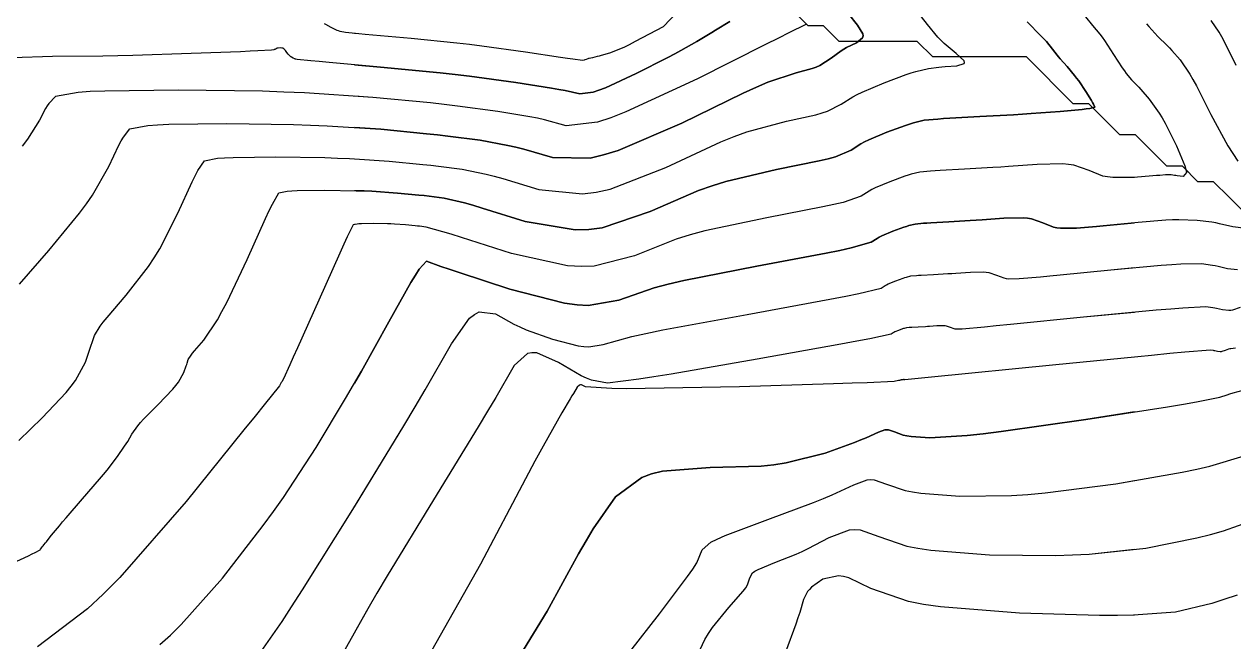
# Model space of a CAD drawing. Header units: metres. Extents: x 837117 to 838479, y 1189012 to 1191015.
# Drawn here: x 837803.8 to 837881.3, y 1190783.4 to 1190823 of the extents above; entities that cross this region are included whole.
import ezdxf

# ---------------------------------------------------------------- set-up
doc = ezdxf.new("R2010")
doc.units = ezdxf.units.M
doc.header["$LTSCALE"] = 0.3
for name, color, linetype in [('COTAS 10', 1, 'Continuous'), ('COTAS INT', 252, 'Continuous'), ('DRENAJE', 5, 'Continuous')]:
    doc.layers.add(name, color=color, linetype=linetype)

msp = doc.modelspace()

# ---------------------------------------------------------------- linework, layer by layer
at = {"layer": 'COTAS 10'}
for points in [[(837803.426, 1190796.294), (837804.904, 1190797.738), (837806.441, 1190799.364), (837806.764, 1190799.763), (837807.044, 1190800.139), (837807.685, 1190801.313), (837807.988, 1190802.201), (837808.054, 1190802.397), (837808.112, 1190802.572), (837808.258, 1190803.024), (837808.629, 1190803.609), (837808.83, 1190803.867), (837809.073, 1190804.166), (837810.305, 1190805.596), (837811.73, 1190807.44), (837812.095, 1190808.001), (837812.447, 1190808.584), (837813.612, 1190810.872), (837814.53, 1190812.865), (837814.726, 1190813.262), (837814.898, 1190813.593), (837815.306, 1190814.227), (837816.157, 1190814.384), (837816.607, 1190814.414), (837817.149, 1190814.437), (837819.884, 1190814.471), (837823.031, 1190814.425), (837823.834, 1190814.399), (837824.608, 1190814.366), (837827.154, 1190814.197), (837829.302, 1190813.99), (837829.824, 1190813.933), (837830.315, 1190813.877), (837831.826, 1190813.677), (837833.375, 1190813.357), (837833.89, 1190813.226), (837834.442, 1190813.075), (837836.747, 1190812.376), (837839.546, 1190812.094), (837840.41, 1190812.207), (837841.313, 1190812.403), (837844.893, 1190813.798), (837848.408, 1190815.431), (837849.268, 1190815.776), (837850.081, 1190816.075), (837852.608, 1190816.77), (837854.491, 1190817.174), (837854.897, 1190817.289), (837855.253, 1190817.407), (837856.121, 1190817.845), (837856.871, 1190818.33), (837857.153, 1190818.477), (837857.467, 1190818.629), (837858.866, 1190819.224), (837860.283, 1190819.748), (837860.608, 1190819.856), (837860.903, 1190819.948), (837861.726, 1190820.143), (837862.387, 1190820.223), (837862.58, 1190820.242), (837862.779, 1190820.259), (837863.534, 1190820.307), (837864.006, 1190820.452), (837864.027, 1190820.529), (837863.999, 1190820.623), (837863.499, 1190821.097), (837862.722, 1190821.733), (837862.52, 1190821.93), (837862.323, 1190822.135), (837861.658, 1190822.949), (837860.882, 1190823.942)], [(837824.923, 1190814.345), (837827.154, 1190814.197), (837829.302, 1190813.99), (837829.824, 1190813.933), (837830.315, 1190813.877), (837831.826, 1190813.677), (837833.375, 1190813.357), (837833.89, 1190813.226), (837834.442, 1190813.075), (837836.747, 1190812.376), (837839.546, 1190812.094), (837840.41, 1190812.207), (837841.313, 1190812.403), (837844.893, 1190813.798), (837848.408, 1190815.431), (837849.268, 1190815.776), (837850.081, 1190816.075), (837852.608, 1190816.77), (837854.491, 1190817.174), (837854.897, 1190817.289), (837855.253, 1190817.407), (837856.121, 1190817.845), (837856.871, 1190818.33), (837857.153, 1190818.477), (837857.467, 1190818.629), (837858.866, 1190819.224), (837860.283, 1190819.748), (837860.608, 1190819.856), (837860.903, 1190819.948), (837861.726, 1190820.143), (837862.387, 1190820.223), (837862.58, 1190820.242), (837862.779, 1190820.259), (837863.534, 1190820.307), (837864.006, 1190820.452), (837864.027, 1190820.529), (837863.999, 1190820.623), (837863.499, 1190821.097), (837862.722, 1190821.733), (837862.52, 1190821.93), (837862.323, 1190822.135), (837861.658, 1190822.949), (837860.882, 1190823.942)], [(837881.684, 1190804.812), (837881.209, 1190804.647), (837881.086, 1190804.624), (837880.967, 1190804.613), (837880.566, 1190804.656), (837880.172, 1190804.753), (837880.058, 1190804.776), (837879.941, 1190804.796), (837879.5, 1190804.854), (837878.016, 1190804.779), (837877.243, 1190804.716), (837876.312, 1190804.634), (837871.64, 1190804.186), (837866.981, 1190803.723), (837866.059, 1190803.632), (837865.296, 1190803.558), (837863.868, 1190803.421), (837863.518, 1190803.42), (837863.434, 1190803.43), (837863.356, 1190803.444), (837863.123, 1190803.535), (837862.872, 1190803.625), (837862.783, 1190803.638), (837862.685, 1190803.647), (837862.261, 1190803.639), (837861.782, 1190803.603), (837861.65, 1190803.594), (837861.519, 1190803.586), (837861.044, 1190803.559), (837860.643, 1190803.538), (837860.557, 1190803.532), (837860.482, 1190803.527), (837860.301, 1190803.51), (837860.157, 1190803.476), (837860.106, 1190803.46), (837860.049, 1190803.441), (837859.802, 1190803.35), (837859.559, 1190803.246), (837859.504, 1190803.219), (837859.455, 1190803.194), (837859.324, 1190803.109), (837857.95, 1190802.816), (837857.117, 1190802.658), (837856.088, 1190802.468), (837850.736, 1190801.505), (837845.23, 1190800.552), (837844.104, 1190800.368), (837843.15, 1190800.219), (837841.141, 1190799.969), (837840.124, 1190800.157), (837839.795, 1190800.284), (837839.446, 1190800.443), (837838.012, 1190801.29), (837836.623, 1190801.905), (837836.301, 1190801.918), (837836.007, 1190801.863), (837835.173, 1190801.097), (837833.978, 1190799.04), (837833.457, 1190798.172), (837832.854, 1190797.173), (837829.986, 1190792.486), (837827.03, 1190787.621), (837826.37, 1190786.51), (837825.779, 1190785.501), (837824.923, 1190783.97)], [(837874.923, 1190804.501), (837871.64, 1190804.186), (837866.981, 1190803.723), (837866.059, 1190803.632), (837865.296, 1190803.558), (837863.868, 1190803.421), (837863.518, 1190803.42), (837863.434, 1190803.43), (837863.356, 1190803.444), (837863.123, 1190803.535), (837862.872, 1190803.625), (837862.783, 1190803.638), (837862.685, 1190803.647), (837862.261, 1190803.639), (837861.782, 1190803.603), (837861.65, 1190803.594), (837861.519, 1190803.586), (837861.044, 1190803.559), (837860.643, 1190803.538), (837860.557, 1190803.532), (837860.482, 1190803.527), (837860.301, 1190803.51), (837860.157, 1190803.476), (837860.106, 1190803.46), (837860.049, 1190803.441), (837859.802, 1190803.35), (837859.559, 1190803.246), (837859.504, 1190803.219), (837859.455, 1190803.194), (837859.324, 1190803.109), (837857.95, 1190802.816), (837857.117, 1190802.658), (837856.088, 1190802.468), (837850.736, 1190801.505), (837845.23, 1190800.552), (837844.104, 1190800.368), (837843.15, 1190800.219), (837841.141, 1190799.969), (837840.124, 1190800.157), (837839.795, 1190800.284), (837839.446, 1190800.443), (837838.012, 1190801.29), (837836.623, 1190801.905), (837836.301, 1190801.918), (837836.007, 1190801.863), (837835.173, 1190801.097), (837833.978, 1190799.04), (837833.457, 1190798.172), (837832.854, 1190797.173), (837829.986, 1190792.486), (837827.03, 1190787.621), (837826.37, 1190786.51), (837825.779, 1190785.501), (837824.22, 1190782.711)], [(837874.923, 1190785.093), (837874.85, 1190785.088), (837873.825, 1190785.075), (837872.681, 1190785.077), (837867.55, 1190785.224), (837862.493, 1190785.62), (837861.395, 1190785.779), (837860.428, 1190785.959), (837858.03, 1190786.791), (837856.618, 1190787.475), (837856.274, 1190787.562), (837855.95, 1190787.605), (837854.947, 1190787.392), (837854.227, 1190786.887), (837854.081, 1190786.746), (837853.958, 1190786.605), (837853.707, 1190786.09), (837853.468, 1190785.257), (837853.352, 1190784.915), (837853.216, 1190784.525), (837852.546, 1190782.714)], [(837881.495, 1190786.378), (837880.651, 1190786.087), (837879.868, 1190785.837), (837877.55, 1190785.275), (837874.85, 1190785.088), (837873.825, 1190785.075), (837872.681, 1190785.077), (837867.55, 1190785.224), (837862.493, 1190785.62), (837861.395, 1190785.779), (837860.428, 1190785.959), (837858.03, 1190786.791), (837856.618, 1190787.475), (837856.274, 1190787.562), (837855.95, 1190787.605), (837854.947, 1190787.392), (837854.227, 1190786.887), (837854.081, 1190786.746), (837853.958, 1190786.605), (837853.707, 1190786.09), (837853.468, 1190785.257), (837853.352, 1190784.915), (837853.216, 1190784.525), (837852.546, 1190782.714)]]:
    msp.add_lwpolyline(points, dxfattribs=at)
at = {"layer": 'COTAS INT'}
for points in [[(837846.1, 1190824.257), (837844.711, 1190822.813), (837842.927, 1190821.859), (837842.533, 1190821.662), (837842.182, 1190821.493), (837841.275, 1190821.124), (837840.728, 1190820.969), (837840.603, 1190820.936), (837840.49, 1190820.906), (837840.181, 1190820.831), (837839.978, 1190820.785), (837839.932, 1190820.773), (837839.89, 1190820.761), (837839.776, 1190820.721), (837839.689, 1190820.688), (837839.639, 1190820.674), (837839.547, 1190820.658), (837838.93, 1190820.732), (837838.574, 1190820.782), (837838.138, 1190820.845), (837835.895, 1190821.18), (837833.088, 1190821.568), (837832.297, 1190821.665), (837831.499, 1190821.757), (837828.567, 1190822.052), (837826.112, 1190822.272), (837825.615, 1190822.317), (837825.197, 1190822.356), (837824.349, 1190822.44), (837824.009, 1190822.513), (837823.911, 1190822.544), (837823.811, 1190822.581), (837823.44, 1190822.757), (837823.097, 1190822.956), (837823.016, 1190823.008)], [(837846.1, 1190824.257), (837844.711, 1190822.813), (837842.927, 1190821.859), (837842.533, 1190821.662), (837842.182, 1190821.493), (837841.275, 1190821.124), (837840.728, 1190820.969), (837840.603, 1190820.936), (837840.49, 1190820.906), (837840.181, 1190820.831), (837839.978, 1190820.785), (837839.932, 1190820.773), (837839.89, 1190820.761), (837839.776, 1190820.721), (837839.689, 1190820.688), (837839.639, 1190820.674), (837839.547, 1190820.658), (837838.93, 1190820.732), (837838.574, 1190820.782), (837838.138, 1190820.845), (837835.895, 1190821.18), (837833.088, 1190821.568), (837832.297, 1190821.665), (837831.499, 1190821.757), (837828.567, 1190822.052), (837826.112, 1190822.272), (837825.615, 1190822.317), (837825.197, 1190822.356), (837824.923, 1190822.383)], [(837802.778, 1190788.327), (837804.032, 1190788.905), (837804.272, 1190789.018), (837804.465, 1190789.111), (837804.777, 1190789.277), (837804.796, 1190789.319), (837804.806, 1190789.334), (837804.817, 1190789.35), (837804.874, 1190789.417), (837804.939, 1190789.49), (837804.973, 1190789.528), (837805.029, 1190789.594), (837805.136, 1190789.728), (837805.185, 1190789.79), (837805.243, 1190789.862), (837805.519, 1190790.214), (837806.024, 1190790.827), (837806.226, 1190791.065), (837806.454, 1190791.332), (837807.5, 1190792.541), (837808.584, 1190793.809), (837808.837, 1190794.113), (837809.069, 1190794.397), (837809.733, 1190795.255), (837810.198, 1190795.918), (837810.303, 1190796.079), (837810.399, 1190796.231), (837810.66, 1190796.698), (837811.038, 1190797.237), (837811.207, 1190797.433), (837811.404, 1190797.651), (837812.346, 1190798.607), (837813.283, 1190799.582), (837813.477, 1190799.812), (837813.642, 1190800.023), (837814.001, 1190800.64), (837814.148, 1190801.072), (837814.18, 1190801.168), (837814.209, 1190801.253), (837814.279, 1190801.473), (837814.46, 1190801.758), (837814.558, 1190801.884), (837814.677, 1190802.03), (837815.277, 1190802.726), (837816.149, 1190804.024), (837816.438, 1190804.549), (837816.749, 1190805.145), (837818.046, 1190807.899), (837819.231, 1190810.515), (837819.47, 1190811.025), (837819.671, 1190811.442), (837820.078, 1190812.174), (837820.624, 1190812.275), (837820.912, 1190812.294), (837821.261, 1190812.309), (837823.015, 1190812.331), (837825.034, 1190812.302), (837825.55, 1190812.285), (837826.046, 1190812.264), (837827.679, 1190812.155), (837829.057, 1190812.022), (837829.392, 1190811.986), (837829.707, 1190811.95), (837830.677, 1190811.822), (837831.983, 1190811.516), (837832.511, 1190811.368), (837833.11, 1190811.192), (837835.873, 1190810.329), (837839.068, 1190809.792), (837839.94, 1190809.822), (837840.806, 1190809.929), (837843.887, 1190810.962), (837846.98, 1190812.312), (837847.854, 1190812.62), (837848.735, 1190812.9), (837851.98, 1190813.672), (837854.716, 1190814.216), (837855.278, 1190814.352), (837855.753, 1190814.482), (837856.762, 1190814.898), (837857.388, 1190815.303), (837857.623, 1190815.426), (837857.885, 1190815.553), (837859.053, 1190816.049), (837860.237, 1190816.487), (837860.508, 1190816.577), (837860.754, 1190816.653), (837861.441, 1190816.816), (837862.307, 1190816.899), (837862.668, 1190816.924), (837863.08, 1190816.95), (837865.004, 1190817.055), (837867.171, 1190817.172), (837867.736, 1190817.207), (837868.286, 1190817.243), (837870.147, 1190817.381), (837871.563, 1190817.511), (837871.832, 1190817.543), (837872.048, 1190817.572), (837872.383, 1190817.661), (837872.286, 1190817.86), (837872.229, 1190817.959), (837872.159, 1190818.077), (837871.797, 1190818.663), (837871.342, 1190819.34), (837871.212, 1190819.515), (837871.081, 1190819.686), (837870.597, 1190820.257), (837870.155, 1190820.756), (837870.051, 1190820.881), (837869.955, 1190821), (837869.673, 1190821.381), (837869.281, 1190821.857), (837869.115, 1190822.037), (837868.925, 1190822.237), (837868.032, 1190823.131)], [(837848.98, 1190823.158), (837848.067, 1190822.593), (837847.834, 1190822.45), (837847.608, 1190822.312), (837846.861, 1190821.86), (837845.846, 1190821.295), (837845.451, 1190821.085), (837845.006, 1190820.852), (837842.988, 1190819.821), (837841.009, 1190818.902), (837840.589, 1190818.74), (837840.224, 1190818.619), (837839.367, 1190818.516), (837838.437, 1190818.725), (837838.027, 1190818.8), (837837.55, 1190818.883), (837835.273, 1190819.244), (837832.294, 1190819.645), (837831.374, 1190819.753), (837830.413, 1190819.859), (837826.599, 1190820.231), (837823.298, 1190820.525), (837822.66, 1190820.583), (837822.141, 1190820.629), (837821.265, 1190820.709), (837821.166, 1190820.731), (837821.137, 1190820.74), (837821.108, 1190820.751), (837821, 1190820.802), (837820.901, 1190820.86), (837820.877, 1190820.875), (837820.855, 1190820.89), (837820.79, 1190820.939), (837820.727, 1190821.003), (837820.707, 1190821.027), (837820.685, 1190821.054), (837820.597, 1190821.171), (837820.508, 1190821.288), (837820.487, 1190821.314), (837820.466, 1190821.337), (837820.404, 1190821.399), (837820.333, 1190821.434), (837820.308, 1190821.441), (837820.281, 1190821.446), (837820.162, 1190821.454), (837820.041, 1190821.444), (837820.011, 1190821.438), (837819.984, 1190821.431), (837819.902, 1190821.394), (837819.817, 1190821.354), (837819.787, 1190821.344), (837819.756, 1190821.335), (837819.621, 1190821.309), (837818.739, 1190821.262), (837818.236, 1190821.24), (837817.621, 1190821.214), (837814.463, 1190821.088), (837810.733, 1190820.966), (837809.756, 1190820.943), (837808.804, 1190820.925), (837805.567, 1190820.9), (837802.993, 1190820.824)], [(837803.47, 1190806.303), (837805.333, 1190808.466), (837807.311, 1190810.857), (837807.751, 1190811.454), (837808.145, 1190812.023), (837809.178, 1190813.845), (837809.83, 1190815.216), (837809.983, 1190815.5), (837810.124, 1190815.743), (837810.534, 1190816.279), (837811.689, 1190816.493), (837812.301, 1190816.533), (837813.038, 1190816.565), (837816.753, 1190816.611), (837821.028, 1190816.549), (837822.119, 1190816.513), (837823.17, 1190816.469), (837826.628, 1190816.239), (837829.546, 1190815.958), (837830.255, 1190815.881), (837830.922, 1190815.805), (837832.975, 1190815.533), (837834.766, 1190815.199), (837835.269, 1190815.084), (837835.774, 1190814.959), (837837.62, 1190814.423), (837840.024, 1190814.396), (837840.88, 1190814.592), (837841.819, 1190814.876), (837845.899, 1190816.634), (837849.835, 1190818.549), (837850.683, 1190818.932), (837851.426, 1190819.25), (837853.236, 1190819.868), (837854.266, 1190820.131), (837854.517, 1190820.227), (837854.753, 1190820.332), (837855.48, 1190820.793), (837856.113, 1190821.263), (837856.288, 1190821.374), (837856.464, 1190821.477), (837857.1, 1190821.781), (837857.497, 1190822.106), (837857.522, 1190822.223), (837857.511, 1190822.352), (837857.161, 1190822.914), (837856.592, 1190823.649)], [(837856.592, 1190823.649), (837857.161, 1190822.914), (837857.511, 1190822.352), (837857.522, 1190822.223), (837857.497, 1190822.106), (837857.1, 1190821.781), (837856.464, 1190821.477), (837856.288, 1190821.374), (837856.113, 1190821.263), (837855.48, 1190820.793), (837854.753, 1190820.332), (837854.517, 1190820.227), (837854.266, 1190820.131), (837853.236, 1190819.868), (837851.426, 1190819.25), (837850.683, 1190818.932), (837849.835, 1190818.549), (837845.899, 1190816.634), (837841.819, 1190814.876), (837840.88, 1190814.592), (837840.024, 1190814.396), (837837.62, 1190814.423), (837835.774, 1190814.959), (837835.269, 1190815.084), (837834.766, 1190815.199), (837832.975, 1190815.533), (837830.922, 1190815.805), (837830.255, 1190815.881), (837829.546, 1190815.958), (837826.628, 1190816.239), (837824.923, 1190816.352)], [(837871.776, 1190823.444), (837872.233, 1190822.901), (837872.695, 1190822.335), (837872.838, 1190822.14), (837872.987, 1190821.929), (837873.577, 1190821.032), (837874.138, 1190820.175), (837874.269, 1190819.988), (837874.389, 1190819.825), (837874.732, 1190819.419), (837875.071, 1190819.069), (837875.188, 1190818.94), (837875.315, 1190818.798), (837875.858, 1190818.168), (837876.499, 1190817.274), (837876.687, 1190816.964), (837876.881, 1190816.627), (837877.62, 1190815.186), (837878.155, 1190813.898), (837878.219, 1190813.658), (837878.247, 1190813.469), (837878.046, 1190813.205), (837877.661, 1190813.261), (837877.573, 1190813.274), (837877.493, 1190813.284), (837877.272, 1190813.31), (837877.115, 1190813.322), (837877.075, 1190813.323), (837877.037, 1190813.323), (837876.915, 1190813.317), (837876.533, 1190813.285), (837876.331, 1190813.268), (837876.089, 1190813.249), (837874.867, 1190813.15), (837873.521, 1190813.144), (837873.199, 1190813.183), (837872.9, 1190813.239), (837872.004, 1190813.588), (837871.039, 1190813.931), (837870.696, 1190813.984), (837870.32, 1190814.018), (837868.69, 1190813.987), (837866.85, 1190813.849), (837866.343, 1190813.814), (837865.837, 1190813.782), (837864.014, 1190813.681), (837862.471, 1190813.597), (837862.14, 1190813.576), (837861.851, 1190813.556), (837861.156, 1190813.49), (837860.605, 1190813.359), (837860.407, 1190813.297), (837860.19, 1190813.225), (837859.241, 1190812.874), (837858.303, 1190812.476), (837858.093, 1190812.374), (837857.905, 1190812.276), (837857.402, 1190811.951), (837856.254, 1190811.557), (837855.658, 1190811.414), (837854.942, 1190811.258), (837851.351, 1190810.573), (837847.39, 1190809.725), (837846.44, 1190809.465), (837845.553, 1190809.194), (837842.882, 1190808.125), (837840.3, 1190807.456), (837839.47, 1190807.437), (837838.591, 1190807.49), (837835, 1190808.283), (837831.778, 1190809.309), (837831.132, 1190809.509), (837830.592, 1190809.674), (837829.528, 1190809.966), (837829.1, 1190810.023), (837828.961, 1190810.038), (837828.813, 1190810.054), (837828.205, 1190810.113), (837827.484, 1190810.161), (837827.265, 1190810.17), (837827.038, 1190810.178), (837826.146, 1190810.191), (837825.372, 1190810.181), (837825.218, 1190810.174), (837825.091, 1190810.166), (837824.923, 1190810.135)], [(837824.923, 1190820.38), (837826.599, 1190820.231), (837830.413, 1190819.859), (837831.374, 1190819.753), (837832.294, 1190819.645), (837835.273, 1190819.244), (837837.55, 1190818.883), (837838.027, 1190818.8), (837838.437, 1190818.725), (837839.367, 1190818.516), (837840.224, 1190818.619), (837840.589, 1190818.74), (837841.009, 1190818.902), (837842.988, 1190819.821), (837845.006, 1190820.852), (837845.451, 1190821.085), (837845.846, 1190821.295), (837846.861, 1190821.86), (837847.608, 1190822.312), (837847.834, 1190822.45), (837848.067, 1190822.593), (837848.98, 1190823.158)], [(837868.032, 1190823.131), (837868.925, 1190822.237), (837869.115, 1190822.037), (837869.281, 1190821.857), (837869.673, 1190821.381), (837869.955, 1190821), (837870.051, 1190820.881), (837870.155, 1190820.756), (837870.597, 1190820.257), (837871.081, 1190819.686), (837871.212, 1190819.515), (837871.342, 1190819.34), (837871.797, 1190818.663), (837872.159, 1190818.077), (837872.229, 1190817.959), (837872.286, 1190817.86), (837872.383, 1190817.661), (837872.048, 1190817.572), (837871.832, 1190817.543), (837871.563, 1190817.511), (837870.147, 1190817.381), (837868.286, 1190817.243), (837867.736, 1190817.207), (837867.171, 1190817.172), (837865.004, 1190817.055), (837863.08, 1190816.95), (837862.668, 1190816.924), (837862.307, 1190816.899), (837861.441, 1190816.816), (837860.754, 1190816.653), (837860.508, 1190816.577), (837860.237, 1190816.487), (837859.053, 1190816.049), (837857.885, 1190815.553), (837857.623, 1190815.426), (837857.388, 1190815.303), (837856.762, 1190814.898), (837855.753, 1190814.482), (837855.278, 1190814.352), (837854.716, 1190814.216), (837851.98, 1190813.672), (837848.735, 1190812.9), (837847.854, 1190812.62), (837846.98, 1190812.312), (837843.887, 1190810.962), (837840.806, 1190809.929), (837839.94, 1190809.822), (837839.068, 1190809.792), (837835.873, 1190810.329), (837833.11, 1190811.192), (837832.511, 1190811.368), (837831.983, 1190811.516), (837830.677, 1190811.822), (837829.707, 1190811.95), (837829.392, 1190811.986), (837829.057, 1190812.022), (837827.679, 1190812.155), (837826.046, 1190812.264), (837825.55, 1190812.285), (837825.034, 1190812.302), (837824.923, 1190812.304)], [(837871.776, 1190823.444), (837872.233, 1190822.901), (837872.695, 1190822.335), (837872.838, 1190822.14), (837872.987, 1190821.929), (837873.577, 1190821.032), (837874.138, 1190820.175), (837874.269, 1190819.988), (837874.389, 1190819.825), (837874.732, 1190819.419), (837874.923, 1190819.221)], [(837881.441, 1190820.339), (837880.687, 1190821.845), (837880.507, 1190822.175), (837880.339, 1190822.467), (837879.837, 1190823.21)], [(837853.907, 1190822.978), (837853.865, 1190822.966), (837852.771, 1190822.425), (837852.097, 1190822.087), (837851.262, 1190821.667), (837846.905, 1190819.47), (837842.325, 1190817.349), (837841.35, 1190816.977), (837840.501, 1190816.698), (837838.493, 1190816.469), (837837.106, 1190816.842), (837836.648, 1190816.942), (837836.158, 1190817.041), (837834.124, 1190817.389), (837831.529, 1190817.732), (837830.687, 1190817.828), (837829.79, 1190817.925), (837826.103, 1190818.28), (837821.732, 1190818.571), (837820.404, 1190818.627), (837819.025, 1190818.673), (837813.622, 1190818.751), (837808.927, 1190818.693), (837807.995, 1190818.653), (837807.222, 1190818.602), (837805.762, 1190818.332), (837805.35, 1190817.894), (837805.239, 1190817.738), (837805.13, 1190817.566), (837804.744, 1190816.819), (837803.977, 1190815.614), (837803.627, 1190815.154)], [(837853.907, 1190822.978), (837853.865, 1190822.966), (837852.771, 1190822.425), (837852.097, 1190822.087), (837851.262, 1190821.667), (837846.905, 1190819.47), (837842.325, 1190817.349), (837841.35, 1190816.977), (837840.501, 1190816.698), (837838.493, 1190816.469), (837837.106, 1190816.842), (837836.648, 1190816.942), (837836.158, 1190817.041), (837834.124, 1190817.389), (837831.529, 1190817.732), (837830.687, 1190817.828), (837829.79, 1190817.925), (837826.103, 1190818.28), (837824.923, 1190818.359)], [(837875.68, 1190823.01), (837875.837, 1190822.819), (837876.423, 1190822.196), (837877.007, 1190821.617), (837877.163, 1190821.454), (837877.316, 1190821.29), (837877.848, 1190820.689), (837878.462, 1190819.781), (837878.667, 1190819.423), (837878.887, 1190819.019), (837879.81, 1190817.177), (837880.894, 1190815.181), (837881.216, 1190814.68), (837881.548, 1190814.203)], [(837874.923, 1190813.155), (837874.867, 1190813.15), (837873.521, 1190813.144), (837873.199, 1190813.183), (837872.9, 1190813.239), (837872.004, 1190813.588), (837871.039, 1190813.931), (837870.696, 1190813.984), (837870.32, 1190814.018), (837868.69, 1190813.987), (837866.85, 1190813.849), (837866.343, 1190813.814), (837865.837, 1190813.782), (837864.014, 1190813.681), (837862.471, 1190813.597), (837862.14, 1190813.576), (837861.851, 1190813.556), (837861.156, 1190813.49), (837860.605, 1190813.359), (837860.407, 1190813.297), (837860.19, 1190813.225), (837859.241, 1190812.874), (837858.303, 1190812.476), (837858.093, 1190812.374), (837857.905, 1190812.276), (837857.402, 1190811.951), (837856.254, 1190811.557), (837855.658, 1190811.414), (837854.942, 1190811.258), (837851.351, 1190810.573), (837847.39, 1190809.725), (837846.44, 1190809.465), (837845.553, 1190809.194), (837842.882, 1190808.125), (837840.3, 1190807.456), (837839.47, 1190807.437), (837838.591, 1190807.49), (837835, 1190808.283), (837831.778, 1190809.309), (837831.132, 1190809.509), (837830.592, 1190809.674), (837829.528, 1190809.966), (837829.1, 1190810.023), (837828.961, 1190810.038), (837828.813, 1190810.054), (837828.205, 1190810.113), (837827.484, 1190810.161), (837827.265, 1190810.17), (837827.038, 1190810.178), (837826.146, 1190810.191), (837825.372, 1190810.181), (837825.218, 1190810.174), (837825.091, 1190810.166), (837824.85, 1190810.122), (837824.469, 1190809.345), (837824.253, 1190808.875), (837823.989, 1190808.295), (837822.637, 1190805.278), (837821.278, 1190802.233), (837821.009, 1190801.635), (837820.787, 1190801.143), (837820.374, 1190800.249), (837820.268, 1190800.058), (837820.24, 1190800.009), (837820.213, 1190799.961), (837820.118, 1190799.802), (837819.145, 1190798.573), (837818.564, 1190797.852), (837817.848, 1190796.965), (837814.138, 1190792.384), (837809.884, 1190787.511), (837808.825, 1190786.44), (837807.818, 1190785.489), (837804.609, 1190783.06)], [(837812.464, 1190783.203), (837813.133, 1190783.812), (837813.82, 1190784.486), (837816.464, 1190787.47), (837819.07, 1190790.83), (837819.733, 1190791.741), (837820.371, 1190792.644), (837822.468, 1190795.837), (837824.358, 1190798.983), (837824.867, 1190799.856), (837825.369, 1190800.73), (837827.129, 1190803.895), (837828.545, 1190806.421), (837828.83, 1190806.893), (837829.069, 1190807.266), (837829.547, 1190807.792), (837830.473, 1190807.443), (837830.994, 1190807.266), (837831.63, 1190807.053), (837834.886, 1190805.991), (837838.394, 1190805.098), (837839.19, 1190804.991), (837839.91, 1190804.946), (837841.876, 1190805.289), (837844.126, 1190806.076), (837845.025, 1190806.309), (837846.045, 1190806.55), (837850.723, 1190807.475), (837855.167, 1190808.3), (837856.039, 1190808.477), (837856.754, 1190808.631), (837858.043, 1190809.004), (837858.421, 1190809.248), (837858.564, 1190809.323), (837858.722, 1190809.399), (837859.428, 1190809.699), (837860.143, 1190809.964), (837860.307, 1190810.018), (837860.456, 1190810.064), (837860.871, 1190810.163), (837861.395, 1190810.213), (837861.612, 1190810.228), (837861.862, 1190810.244), (837863.024, 1190810.307), (837864.397, 1190810.383), (837865.161, 1190810.433), (837866.547, 1190810.538), (837867.775, 1190810.561), (837868.058, 1190810.535), (837868.317, 1190810.496), (837869.044, 1190810.237), (837869.719, 1190809.974), (837869.944, 1190809.932), (837870.186, 1190809.902), (837871.201, 1190809.907), (837872.491, 1190810.018), (837872.907, 1190810.056), (837873.349, 1190810.098), (837874.923, 1190810.251)], [(837882.048, 1190809.873), (837881.212, 1190809.976), (837880.369, 1190810.185), (837880.124, 1190810.234), (837879.874, 1190810.278), (837878.928, 1190810.402), (837877.753, 1190810.441), (837877.359, 1190810.431), (837876.936, 1190810.413), (837875.156, 1190810.274), (837873.349, 1190810.098), (837872.907, 1190810.056), (837872.491, 1190810.018), (837871.201, 1190809.907), (837870.186, 1190809.902), (837869.944, 1190809.932), (837869.719, 1190809.974), (837869.044, 1190810.237), (837868.317, 1190810.496), (837868.058, 1190810.535), (837867.775, 1190810.561), (837866.547, 1190810.538), (837865.161, 1190810.433), (837864.397, 1190810.383), (837863.024, 1190810.307), (837861.862, 1190810.244), (837861.612, 1190810.228), (837861.395, 1190810.213), (837860.871, 1190810.163), (837860.456, 1190810.064), (837860.307, 1190810.018), (837860.143, 1190809.964), (837859.428, 1190809.699), (837858.722, 1190809.399), (837858.564, 1190809.323), (837858.421, 1190809.248), (837858.043, 1190809.004), (837856.754, 1190808.631), (837856.039, 1190808.477), (837855.167, 1190808.3), (837850.723, 1190807.475), (837846.045, 1190806.55), (837845.025, 1190806.309), (837844.126, 1190806.076), (837841.876, 1190805.289), (837839.91, 1190804.946), (837839.19, 1190804.991), (837838.394, 1190805.098), (837834.886, 1190805.991), (837831.63, 1190807.053), (837830.994, 1190807.266), (837830.473, 1190807.443), (837829.547, 1190807.792), (837829.069, 1190807.266), (837828.83, 1190806.893), (837828.545, 1190806.421), (837827.129, 1190803.895), (837825.369, 1190800.73), (837824.923, 1190799.954)], [(837824.923, 1190792.046), (837828.084, 1190797.231), (837828.81, 1190798.441), (837829.458, 1190799.534), (837831.151, 1190802.496), (837832.304, 1190804.124), (837832.611, 1190804.375), (837832.913, 1190804.54), (837833.961, 1190804.418), (837835.14, 1190803.75), (837835.525, 1190803.571), (837835.936, 1190803.394), (837837.628, 1190802.779), (837839.255, 1190802.364), (837839.625, 1190802.315), (837839.958, 1190802.294), (837840.87, 1190802.453), (837842.699, 1190802.958), (837843.611, 1190803.154), (837844.699, 1190803.375), (837850.094, 1190804.377), (837855.392, 1190805.342), (837856.419, 1190805.539), (837857.255, 1190805.706), (837858.684, 1190806.057), (837858.938, 1190806.221), (837859.034, 1190806.271), (837859.14, 1190806.323), (837859.615, 1190806.524), (837860.096, 1190806.702), (837860.206, 1190806.739), (837860.307, 1190806.77), (837860.586, 1190806.836), (837860.938, 1190806.87), (837861.085, 1190806.88), (837861.252, 1190806.891), (837862.034, 1190806.933), (837862.958, 1190806.985), (837863.215, 1190807.001), (837863.472, 1190807.018), (837864.404, 1190807.089), (837865.23, 1190807.104), (837865.421, 1190807.087), (837865.594, 1190807.06), (837866.083, 1190806.886), (837866.537, 1190806.709), (837866.689, 1190806.681), (837866.852, 1190806.661), (837867.534, 1190806.664), (837868.893, 1190806.788), (837869.483, 1190806.844), (837870.165, 1190806.911), (837873.398, 1190807.23), (837876.624, 1190807.524), (837877.301, 1190807.574), (837877.885, 1190807.61), (837879.214, 1190807.628), (837879.908, 1190807.537), (837880.091, 1190807.505), (837880.271, 1190807.469), (837880.889, 1190807.316), (837881.519, 1190807.248)], [(837818.79, 1190782.555), (837820.291, 1190784.695), (837820.902, 1190785.63), (837821.598, 1190786.715), (837824.818, 1190791.873), (837828.084, 1190797.231), (837828.81, 1190798.441), (837829.458, 1190799.534), (837831.151, 1190802.496), (837832.304, 1190804.124), (837832.611, 1190804.375), (837832.913, 1190804.54), (837833.961, 1190804.418), (837835.14, 1190803.75), (837835.525, 1190803.571), (837835.936, 1190803.394), (837837.628, 1190802.779), (837839.255, 1190802.364), (837839.625, 1190802.315), (837839.958, 1190802.294), (837840.87, 1190802.453), (837842.699, 1190802.958), (837843.611, 1190803.154), (837844.699, 1190803.375), (837850.094, 1190804.377), (837855.392, 1190805.342), (837856.419, 1190805.539), (837857.255, 1190805.706), (837858.684, 1190806.057), (837858.938, 1190806.221), (837859.034, 1190806.271), (837859.14, 1190806.323), (837859.615, 1190806.524), (837860.096, 1190806.702), (837860.206, 1190806.739), (837860.307, 1190806.77), (837860.586, 1190806.836), (837860.938, 1190806.87), (837861.085, 1190806.88), (837861.252, 1190806.891), (837862.034, 1190806.933), (837862.958, 1190806.985), (837863.215, 1190807.001), (837863.472, 1190807.018), (837864.404, 1190807.089), (837865.23, 1190807.104), (837865.421, 1190807.087), (837865.594, 1190807.06), (837866.083, 1190806.886), (837866.537, 1190806.709), (837866.689, 1190806.681), (837866.852, 1190806.661), (837867.534, 1190806.664), (837868.893, 1190806.788), (837869.483, 1190806.844), (837870.165, 1190806.911), (837873.398, 1190807.23), (837874.923, 1190807.369)], [(837881.388, 1190802.203), (837881.099, 1190802.175), (837881.025, 1190802.161), (837880.954, 1190802.145), (837880.722, 1190802.062), (837880.518, 1190801.991), (837880.466, 1190801.982), (837880.414, 1190801.977), (837880.242, 1190801.995), (837880.074, 1190802.037), (837880.025, 1190802.047), (837879.975, 1190802.056), (837879.786, 1190802.08), (837878.148, 1190801.948), (837877.184, 1190801.858), (837876, 1190801.745), (837869.881, 1190801.143), (837861.698, 1190800.327), (837860.202, 1190800.178), (837860.183, 1190800.178), (837860.175, 1190800.18), (837860.163, 1190800.184), (837860.15, 1190800.189), (837860.145, 1190800.19), (837860.118, 1190800.19), (837860.093, 1190800.188), (837860.086, 1190800.187), (837860.079, 1190800.187), (837860.054, 1190800.186), (837860.034, 1190800.184), (837860.025, 1190800.184), (837860.016, 1190800.183), (837860.008, 1190800.181), (837860.006, 1190800.18), (837860.003, 1190800.179), (837859.99, 1190800.175), (837859.977, 1190800.169), (837859.974, 1190800.168), (837859.972, 1190800.167), (837859.965, 1190800.162), (837859.893, 1190800.147), (837859.85, 1190800.139), (837859.796, 1190800.129), (837859.517, 1190800.078), (837857.785, 1190799.989), (837856.816, 1190799.954), (837855.634, 1190799.915), (837849.596, 1190799.739), (837843.567, 1190799.614), (837842.391, 1190799.608), (837841.429, 1190799.613), (837839.735, 1190799.735), (837839.471, 1190799.852), (837839.41, 1190799.855), (837839.354, 1190799.844), (837839.195, 1190799.699), (837838.968, 1190799.307), (837838.868, 1190799.142), (837838.754, 1190798.952), (837838.208, 1190798.06), (837837.017, 1190795.932), (837836.495, 1190794.962), (837835.89, 1190793.828), (837833.011, 1190788.358), (837829.597, 1190782.309)], [(837874.923, 1190801.639), (837869.881, 1190801.143), (837861.698, 1190800.327), (837860.202, 1190800.178), (837860.183, 1190800.178), (837860.175, 1190800.18), (837860.163, 1190800.184), (837860.15, 1190800.189), (837860.145, 1190800.19), (837860.118, 1190800.19), (837860.093, 1190800.188), (837860.086, 1190800.187), (837860.079, 1190800.187), (837860.054, 1190800.186), (837860.034, 1190800.184), (837860.025, 1190800.184), (837860.016, 1190800.183), (837860.008, 1190800.181), (837860.006, 1190800.18), (837860.003, 1190800.179), (837859.99, 1190800.175), (837859.977, 1190800.169), (837859.974, 1190800.168), (837859.972, 1190800.167), (837859.965, 1190800.162), (837859.893, 1190800.147), (837859.85, 1190800.139), (837859.796, 1190800.129), (837859.517, 1190800.078), (837857.785, 1190799.989), (837856.816, 1190799.954), (837855.634, 1190799.915), (837849.596, 1190799.739), (837843.567, 1190799.614), (837842.391, 1190799.608), (837841.429, 1190799.613), (837839.735, 1190799.735), (837839.471, 1190799.852), (837839.41, 1190799.855), (837839.354, 1190799.844), (837839.195, 1190799.699), (837838.968, 1190799.307), (837838.868, 1190799.142), (837838.754, 1190798.952), (837838.208, 1190798.06), (837837.017, 1190795.932), (837836.495, 1190794.962), (837835.89, 1190793.828), (837833.011, 1190788.358), (837829.597, 1190782.309)], [(837834.407, 1190780.665), (837837.28, 1190785.352), (837839.285, 1190789.027), (837839.774, 1190789.861), (837840.235, 1190790.616), (837841.662, 1190792.683), (837843.348, 1190793.914), (837843.972, 1190794.142), (837844.664, 1190794.32), (837847.733, 1190794.558), (837850.999, 1190794.649), (837851.815, 1190794.736), (837852.594, 1190794.849), (837855.088, 1190795.477), (837856.978, 1190796.17), (837857.376, 1190796.323), (837857.72, 1190796.46), (837858.506, 1190796.816), (837858.925, 1190796.97), (837859.037, 1190796.98), (837859.146, 1190796.975), (837859.528, 1190796.836), (837860.103, 1190796.637), (837860.334, 1190796.593), (837860.597, 1190796.555), (837861.809, 1190796.461), (837864.204, 1190796.604), (837865.213, 1190796.716), (837866.372, 1190796.86), (837871.809, 1190797.64), (837877.027, 1190798.456), (837878.049, 1190798.623), (837878.888, 1190798.764), (837880.389, 1190799.059), (837880.851, 1190799.222), (837881.034, 1190799.279), (837881.242, 1190799.341), (837882.194, 1190799.611)], [(837874.923, 1190798.127), (837871.809, 1190797.64), (837866.372, 1190796.86), (837865.213, 1190796.716), (837864.204, 1190796.604), (837861.809, 1190796.461), (837860.597, 1190796.555), (837860.334, 1190796.593), (837860.103, 1190796.637), (837859.528, 1190796.836), (837859.146, 1190796.975), (837859.037, 1190796.98), (837858.925, 1190796.97), (837858.506, 1190796.816), (837857.72, 1190796.46), (837857.376, 1190796.323), (837856.978, 1190796.17), (837855.088, 1190795.477), (837852.594, 1190794.849), (837851.815, 1190794.736), (837850.999, 1190794.649), (837847.733, 1190794.558), (837844.664, 1190794.32), (837843.972, 1190794.142), (837843.348, 1190793.914), (837841.662, 1190792.683), (837840.235, 1190790.616), (837839.774, 1190789.861), (837839.285, 1190789.027), (837837.28, 1190785.352), (837834.407, 1190780.665)], [(837842.567, 1190782.744), (837844.48, 1190785.173), (837846.275, 1190787.567), (837846.606, 1190788.05), (837846.866, 1190788.456), (837847.206, 1190789.275), (837847.773, 1190789.766), (837848.176, 1190789.965), (837848.686, 1190790.191), (837851.417, 1190791.235), (837854.346, 1190792.318), (837854.982, 1190792.569), (837855.541, 1190792.798), (837856.925, 1190793.448), (837857.787, 1190793.764), (837858.017, 1190793.784), (837858.243, 1190793.773), (837859.029, 1190793.488), (837860.211, 1190793.077), (837860.688, 1190792.988), (837861.229, 1190792.91), (837863.722, 1190792.715), (837867.03, 1190792.762), (837868.084, 1190792.836), (837869.198, 1190792.936), (837873.722, 1190793.518), (837877.974, 1190794.25), (837878.917, 1190794.444), (837879.757, 1190794.635), (837881.944, 1190795.297)], [(837842.567, 1190782.744), (837844.48, 1190785.173), (837846.275, 1190787.567), (837846.606, 1190788.05), (837846.866, 1190788.456), (837847.206, 1190789.275), (837847.773, 1190789.766), (837848.176, 1190789.965), (837848.686, 1190790.191), (837851.417, 1190791.235), (837854.346, 1190792.318), (837854.982, 1190792.569), (837855.541, 1190792.798), (837856.925, 1190793.448), (837857.787, 1190793.764), (837858.017, 1190793.784), (837858.243, 1190793.773), (837859.029, 1190793.488), (837860.211, 1190793.077), (837860.688, 1190792.988), (837861.229, 1190792.91), (837863.722, 1190792.715), (837867.03, 1190792.762), (837868.084, 1190792.836), (837869.198, 1190792.936), (837873.722, 1190793.518), (837874.923, 1190793.725)], [(837846.68, 1190782.021), (837847.391, 1190783.532), (837847.626, 1190783.925), (837847.878, 1190784.306), (837848.928, 1190785.592), (837849.837, 1190786.622), (837850, 1190786.842), (837850.126, 1190787.034), (837850.262, 1190787.491), (837850.441, 1190787.806), (837850.593, 1190787.909), (837850.79, 1190788.018), (837851.874, 1190788.466), (837853.242, 1190789.011), (837853.619, 1190789.182), (837853.995, 1190789.361), (837855.344, 1190790.079), (837856.649, 1190790.558), (837856.997, 1190790.588), (837857.34, 1190790.572), (837858.529, 1190790.139), (837860.32, 1190789.518), (837861.041, 1190789.384), (837861.861, 1190789.265), (837865.636, 1190788.97), (837869.855, 1190788.92), (837870.955, 1190788.955), (837872.024, 1190789.012), (837875.636, 1190789.397), (837878.921, 1190790.043), (837879.784, 1190790.266), (837880.626, 1190790.507), (837883.499, 1190791.534)], [(837846.68, 1190782.021), (837847.391, 1190783.532), (837847.626, 1190783.925), (837847.878, 1190784.306), (837848.928, 1190785.592), (837849.837, 1190786.622), (837850, 1190786.842), (837850.126, 1190787.034), (837850.262, 1190787.491), (837850.441, 1190787.806), (837850.593, 1190787.909), (837850.79, 1190788.018), (837851.874, 1190788.466), (837853.242, 1190789.011), (837853.619, 1190789.182), (837853.995, 1190789.361), (837855.344, 1190790.079), (837856.649, 1190790.558), (837856.997, 1190790.588), (837857.34, 1190790.572), (837858.529, 1190790.139), (837860.32, 1190789.518), (837861.041, 1190789.384), (837861.861, 1190789.265), (837865.636, 1190788.97), (837869.855, 1190788.92), (837870.955, 1190788.955), (837872.024, 1190789.012), (837874.923, 1190789.321)]]:
    msp.add_lwpolyline(points, dxfattribs=at)
at = {"layer": 'DRENAJE'}
msp.add_polyline3d([(837881.987, 1190810.879, 0), (837880.987, 1190811.879, 0), (837879.987, 1190812.878, 0), (837878.988, 1190812.878, 0), (837877.988, 1190813.878, 0), (837876.988, 1190813.878, 0), (837875.989, 1190814.878, 0), (837874.989, 1190815.877, 0), (837873.989, 1190815.877, 0), (837872.99, 1190816.877, 0), (837871.99, 1190817.877, 0), (837870.99, 1190817.877, 0), (837869.991, 1190818.876, 0), (837868.991, 1190819.876, 0), (837867.991, 1190820.876, 0), (837866.992, 1190820.876, 0), (837865.992, 1190820.876, 0), (837864.992, 1190820.876, 0), (837863.993, 1190820.876, 0), (837862.993, 1190820.876, 0), (837861.993, 1190820.876, 0), (837860.994, 1190821.875, 0), (837859.994, 1190821.875, 0), (837858.994, 1190821.875, 0), (837857.995, 1190821.875, 0), (837856.995, 1190821.875, 0), (837855.995, 1190821.875, 0), (837854.996, 1190822.875, 0), (837853.996, 1190822.875, 0), (837852.996, 1190823.875, 0)], dxfattribs=at)

doc.saveas('drawing.dxf')
